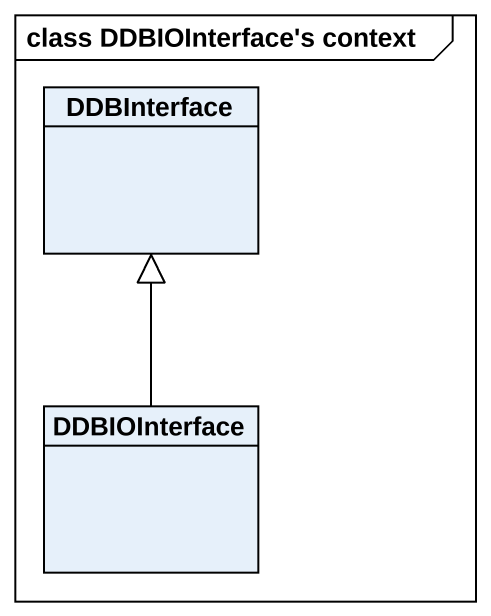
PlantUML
@startuml
mainframe class DDBIOInterface's context
hide circle
hide empty members
class DDBInterface
class DDBIOInterface
DDBIOInterface -up-|> DDBInterface
@enduml
